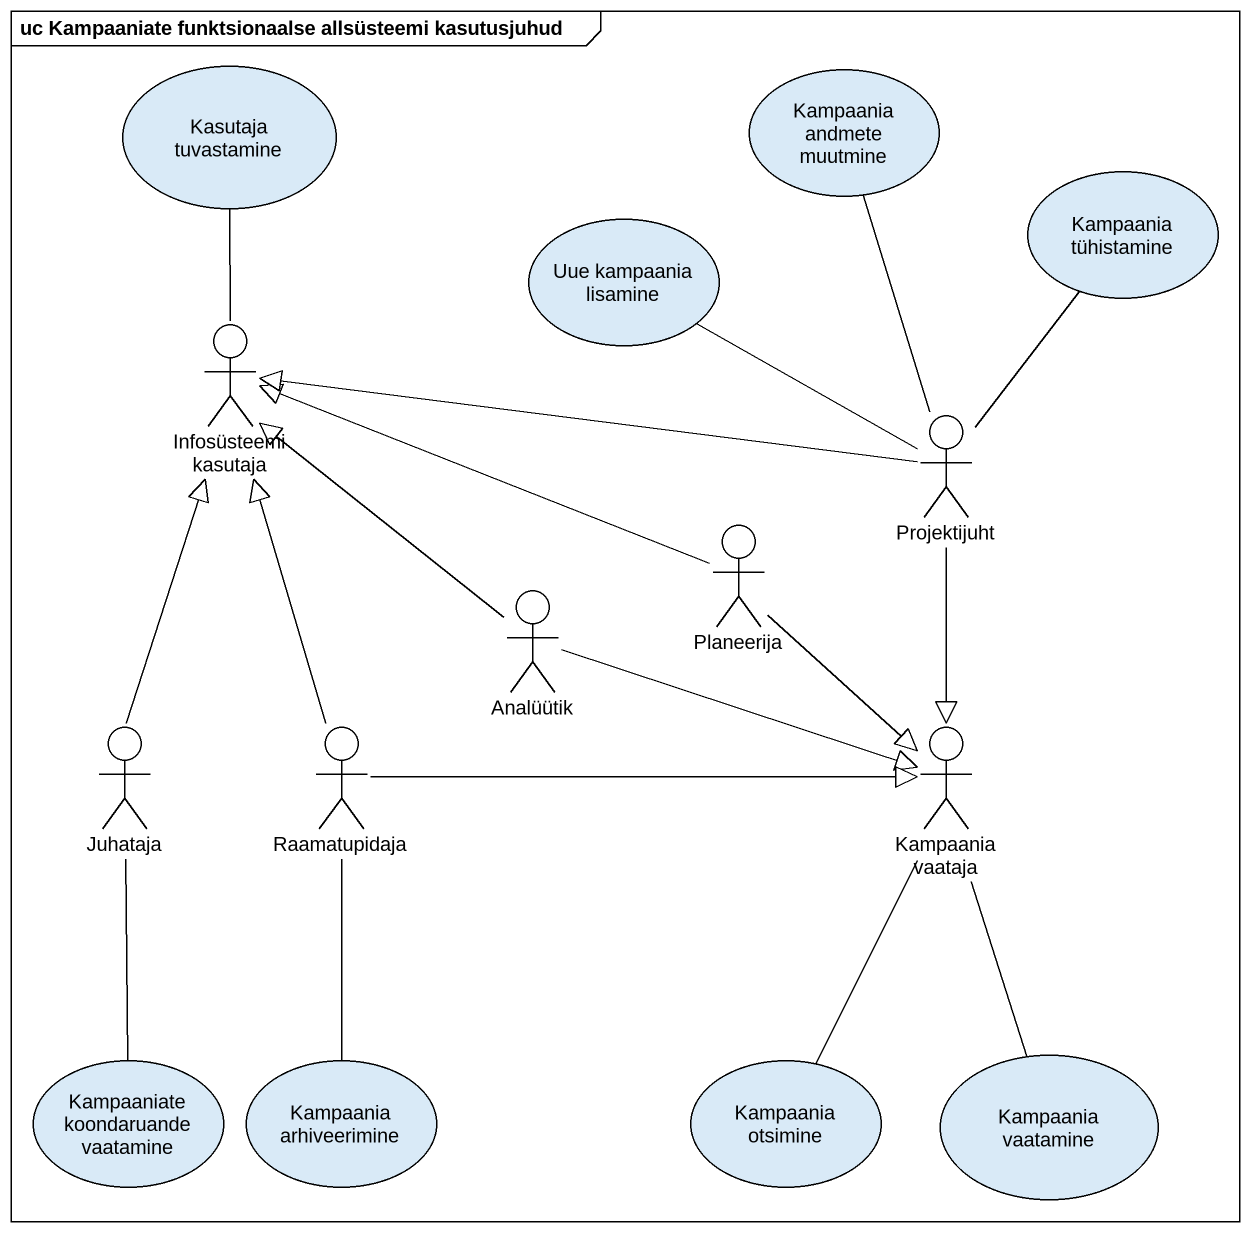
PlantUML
@startuml
mainframe uc Kampaaniate funktsionaalse allsüsteemi kasutusjuhud
usecase "Kasutaja tuvastamine" as Kasutaja_tuvastamine
usecase "Kampaania andmete muutmine" as Kampaania_andmete_muutmine
usecase "Uue kampaania lisamine" as Uue_kampaania_lisamine
usecase "Kampaania tühistamine" as Kampaania_tühistamine
actor "Infosüsteemi kasutaja" as Infosüsteemi_kasutaja
actor Projektijuht
actor Planeerija
actor Analüütik
actor Juhataja
actor Raamatupidaja
actor "Kampaania vaataja" as Kampaania_vaataja
usecase "Kampaaniate koondaruande vaatamine" as Kampaaniate_koondaruande
usecase "Kampaania arhiveerimine" as Kampaania_arhiveerimine
usecase "Kampaania otsimine" as Kampaania_otsimine
usecase "Kampaania vaatamine" as Kampaania_vaatamine
Infosüsteemi_kasutaja -up- Kasutaja_tuvastamine
Projektijuht -up- Kampaania_andmete_muutmine
Projektijuht -up- Uue_kampaania_lisamine
Projektijuht -up- Kampaania_tühistamine
Projektijuht -left-|> Infosüsteemi_kasutaja
Projektijuht --|> Kampaania_vaataja
Planeerija -left-|> Infosüsteemi_kasutaja
Planeerija --|> Kampaania_vaataja
Analüütik -up-|> Infosüsteemi_kasutaja
Analüütik -right-|> Kampaania_vaataja
Juhataja -up-|> Infosüsteemi_kasutaja
Juhataja -- Kampaaniate_koondaruande
Raamatupidaja -up-|> Infosüsteemi_kasutaja
Raamatupidaja -right-|> Kampaania_vaataja
Raamatupidaja -- Kampaania_arhiveerimine
Kampaania_vaataja -- Kampaania_otsimine
Kampaania_vaataja -- Kampaania_vaatamine
@enduml
